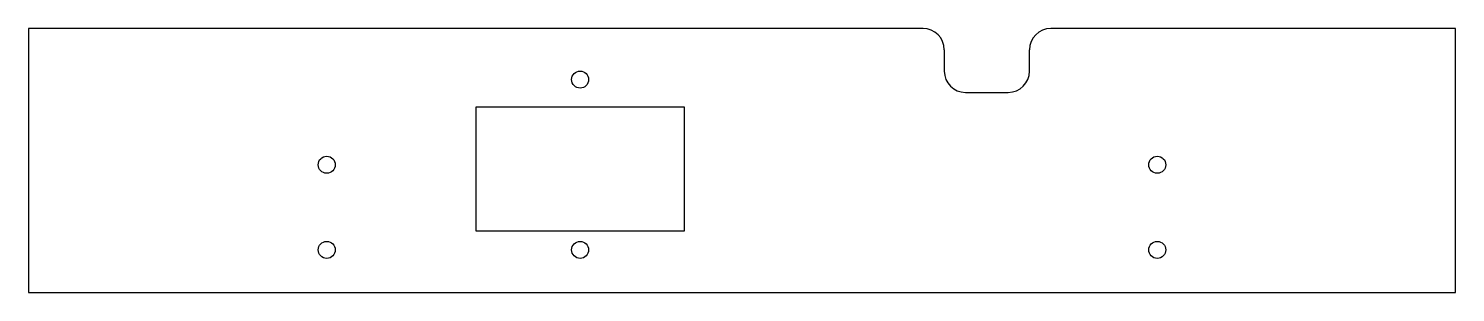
# Model space of a CAD drawing. Header units: millimetres. Extents: x -168 to 168, y -31 to 31.
import ezdxf

# ---------------------------------------------------------------- set-up
doc = ezdxf.new("R2010")
doc.units = ezdxf.units.MM

msp = doc.modelspace()

# ---------------------------------------------------------------- linework, layer by layer
at = {"color": 7, "linetype": 'Continuous', "lineweight": 25}
for p, q in [((42.5, 31), (-167.5, 31)), ((-167.5, 31), (-167.5, -31)), ((167.5, 31), (72.5, 31)), ((167.5, -31), (167.5, 31)), ((47.5, 26), (47.5, 21)), ((67.5, 21), (67.5, 26)), ((52.5, 16), (62.5, 16)), ((-62.5, 12.5), (-62.5, -16.5)), ((-13.5, 12.5), (-62.5, 12.5)), ((-13.5, -16.5), (-13.5, 12.5)), ((-62.5, -16.5), (-13.5, -16.5)), ((-167.5, -31), (167.5, -31))]:
    msp.add_line(p, q, dxfattribs=at)
for centre in [(-38, 19), (-97.5, -1), (97.5, -1), (-97.5, -21), (-38, -21), (97.5, -21)]:
    msp.add_circle(centre, 2, dxfattribs=at)
for centre, start, end in [((42.5, 26), 0, 90), ((72.5, 26), 90, 180), ((52.5, 21), 180, 270), ((62.5, 21), 270, 0)]:
    msp.add_arc(centre, 5, start, end, dxfattribs=at)

doc.saveas('drawing.dxf')
